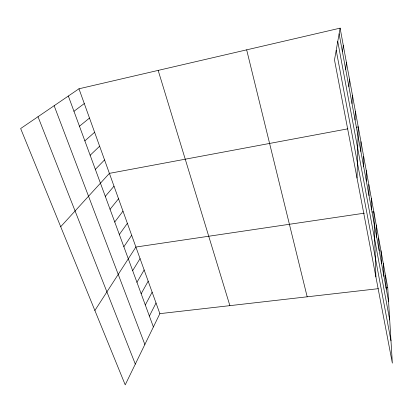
<?xml version="1.0" encoding="UTF-8"?>
<svg xmlns="http://www.w3.org/2000/svg" width="413" height="413" viewBox="0 0 413 413"><rect width="100%" height="100%" fill="white"/><g stroke="black" fill="none" stroke-linecap="round" stroke-linejoin="round"><path stroke-width="0.62" d="M363.636 166.47L363.636 156.284M360.859 151.447L360.967 141.731M357.033 178.049L358.241 126.889L356.409 127.23M355.046 119.982L355.381 111.283M352 103.498L352.454 95.351M348.887 86.653L349.47 79.084M345.702 69.43L346.419 62.466M342.449 51.821L343.306 45.492M340.121 28.146L334.494 59.937L392.35 363.156L387.735 287.598L340.121 28.146L78.971 88.79L20.65 128.551L125.216 384.854L159.862 313.653L78.971 88.79M149.387 316.059L156.031 302.997M145.309 304.995L152.134 292.172M141.163 293.741L148.179 281.17M136.951 282.296L144.152 269.983M132.661 270.654L140.064 258.61M94.882 310.499L135.903 247.046L364.354 213.175M123.859 246.757L131.67 235.286M119.342 234.491L127.369 223.33M114.742 222.008L122.991 211.162M110.059 209.298L118.541 198.782M105.294 196.361L114.009 186.186M60.701 226.727L109.399 173.367L347.86 128.83M95.346 169.351L104.561 159.919M90.153 155.252L99.631 146.223M84.861 140.879L94.613 132.268M79.461 126.228L89.497 118.051M73.958 111.283L84.283 103.56M371.927 212.05L373.822 211.771L375.892 276.886M159.862 313.653L378.308 288.677M385.85 287.815L387.735 287.598M38.006 116.724L135.314 364.101M54.139 105.723L144.86 344.478M68.341 96.038L153.393 326.946M158.174 70.401L229.886 305.646M246.664 49.849L307.179 296.808M336.203 50.293L390.987 340.833M337.762 41.47L389.712 319.961M339.119 33.809L388.587 301.49M385.52 275.528L386.3 289.115M383.264 263.236L383.971 276.509M380.972 250.722L381.597 263.664M378.628 237.976L379.175 250.577M376.248 224.997L376.713 237.232M371.349 198.292L371.633 209.763M368.824 184.559L369.021 195.617M366.259 170.559L366.357 181.193"/></g></svg>
